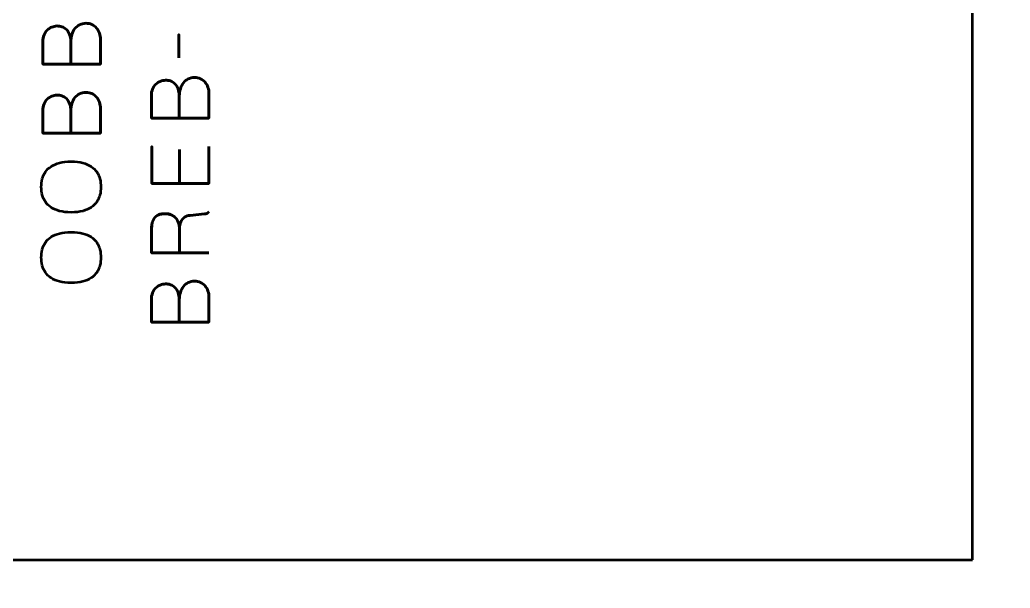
# Model space of a CAD drawing. Header units: centimetres. Extents: x -21 to 0, y -29.7 to 0.
# Drawn here: x -15.75 to -10.5, y -6.25 to -3.24 of the extents above; entities that cross this region are included whole.
import ezdxf

# ---------------------------------------------------------------- set-up
doc = ezdxf.new("R2010")
doc.units = ezdxf.units.CM
doc.header["$MEASUREMENT"] = 0
doc.layers.add('Layer 1', color=7, linetype='Continuous')

msp = doc.modelspace()

# ---------------------------------------------------------------- linework, layer by layer
at = {"layer": 'Layer 1', "color": 1, "lineweight": 53}
msp.add_open_spline([(-21.00003, -29.19995), (-21.00003, -29.19995), (-21.00003, -5.29992), (-21.00003, -5.29992), (-21.00003, -5.29992), (-21.00003, -5.21709), (-20.93286, -5.14992), (-20.85003, -5.14992), (-20.85003, -5.14992), (-20.7672, -5.14992), (-20.70003, -5.08275), (-20.70003, -4.99992), (-20.70003, -4.99992), (-20.70003, -4.91709), (-20.7672, -4.84992), (-20.85003, -4.84992), (-20.85003, -4.84992), (-20.93286, -4.84992), (-21.00003, -4.78275), (-21.00003, -4.69992), (-21.00003, -4.69992), (-21.00003, -4.61709), (-20.93286, -4.54992), (-20.85003, -4.54992), (-20.85003, -4.54992), (-20.7672, -4.54992), (-20.70003, -4.48275), (-20.70003, -4.39992), (-20.70003, -4.39992), (-20.70003, -4.31709), (-20.7672, -4.24992), (-20.85003, -4.24992), (-20.85003, -4.24992), (-20.93286, -4.24992), (-21.00003, -4.18275), (-21.00003, -4.09992), (-21.00003, -4.09992), (-21.00003, -4.01709), (-20.93286, -3.94992), (-20.85003, -3.94992), (-20.85003, -3.94992), (-20.7672, -3.94992), (-20.70003, -3.88275), (-20.70003, -3.79992), (-20.70003, -3.79992), (-20.70003, -3.71709), (-20.7672, -3.64992), (-20.85003, -3.64992), (-20.85003, -3.64992), (-20.93286, -3.64992), (-21.00003, -3.58275), (-21.00003, -3.49992), (-21.00003, -3.49992), (-21.00003, -3.41709), (-20.93286, -3.34992), (-20.85003, -3.34992), (-20.85003, -3.34992), (-20.7672, -3.34992), (-20.70003, -3.28275), (-20.70003, -3.19992), (-20.70003, -3.19992), (-20.70003, -3.11709), (-20.7672, -3.04992), (-20.85003, -3.04992), (-20.85003, -3.04992), (-20.93286, -3.04992), (-21.00003, -2.98275), (-21.00003, -2.89992), (-21.00003, -2.89992), (-21.00003, -2.81709), (-20.93286, -2.74992), (-20.85003, -2.74992), (-20.85003, -2.74992), (-20.7672, -2.74992), (-20.70003, -2.68275), (-20.70003, -2.59992), (-20.70003, -2.59992), (-20.70003, -2.51709), (-20.7672, -2.44992), (-20.85003, -2.44992), (-20.85003, -2.44992), (-20.93286, -2.44992), (-21.00003, -2.38275), (-21.00003, -2.29992), (-21.00003, -2.29992), (-21.00003, -2.21709), (-20.93286, -2.14992), (-20.85003, -2.14992), (-20.85003, -2.14992), (-20.7672, -2.14992), (-20.70003, -2.08275), (-20.70003, -1.99992), (-20.70003, -1.99992), (-20.70003, -1.91709), (-20.7672, -1.84992), (-20.85003, -1.84992), (-20.85003, -1.84992), (-20.93286, -1.84992), (-21.00003, -1.78275), (-21.00003, -1.69992), (-21.00003, -1.69992), (-21.00003, -1.61709), (-20.93286, -1.54992), (-20.85003, -1.54992), (-20.85003, -1.54992), (-20.7672, -1.54992), (-20.70003, -1.48275), (-20.70003, -1.39992), (-20.70003, -1.39992), (-20.70003, -1.31709), (-20.7672, -1.24992), (-20.85003, -1.24992), (-20.85003, -1.24992), (-20.93286, -1.24992), (-21.00003, -1.18275), (-21.00003, -1.09992), (-21.00003, -1.09992), (-21.00003, -1.09992), (-21.00003, -0.49992), (-21.00003, -0.49992), (-21.00003, -0.49992), (-21.00003, -0.22295), (-20.77694, 0.00004), (-20.49994, 0.00004), (-20.49994, 0.00004), (-20.49994, 0.00004), (-0.50008, 0.00004), (-0.50008, 0.00004), (-0.50008, 0.00004), (-0.22294, 0.00004), (0.00002, -0.22295), (0.00002, -0.49992), (0.00002, -0.49992), (0.00002, -0.49992), (0.00002, -29.19995), (0.00002, -29.19995), (0.00002, -29.19995), (0.00002, -29.47695), (-0.22294, -29.70004), (-0.50008, -29.70004), (-0.50008, -29.70004), (-0.50008, -29.70004), (-20.49994, -29.70004), (-20.49994, -29.70004), (-20.49994, -29.70004), (-20.77694, -29.70004), (-21.00003, -29.47695), (-21.00003, -29.19995)], degree=3, knots=[0, 0, 0, 0, 0.027027, 0.027027, 0.027027, 0.027027, 0.0540541, 0.0540541, 0.0540541, 0.0540541, 0.0810811, 0.0810811, 0.0810811, 0.0810811, 0.1081081, 0.1081081, 0.1081081, 0.1081081, 0.1351351, 0.1351351, 0.1351351, 0.1351351, 0.1621622, 0.1621622, 0.1621622, 0.1621622, 0.1891892, 0.1891892, 0.1891892, 0.1891892, 0.2162162, 0.2162162, 0.2162162, 0.2162162, 0.2432432, 0.2432432, 0.2432432, 0.2432432, 0.2702703, 0.2702703, 0.2702703, 0.2702703, 0.2972973, 0.2972973, 0.2972973, 0.2972973, 0.3243243, 0.3243243, 0.3243243, 0.3243243, 0.3513514, 0.3513514, 0.3513514, 0.3513514, 0.3783784, 0.3783784, 0.3783784, 0.3783784, 0.4054054, 0.4054054, 0.4054054, 0.4054054, 0.4324324, 0.4324324, 0.4324324, 0.4324324, 0.4594595, 0.4594595, 0.4594595, 0.4594595, 0.4864865, 0.4864865, 0.4864865, 0.4864865, 0.5135135, 0.5135135, 0.5135135, 0.5135135, 0.5405405, 0.5405405, 0.5405405, 0.5405405, 0.5675676, 0.5675676, 0.5675676, 0.5675676, 0.5945946, 0.5945946, 0.5945946, 0.5945946, 0.6216216, 0.6216216, 0.6216216, 0.6216216, 0.6486486, 0.6486486, 0.6486486, 0.6486486, 0.6756757, 0.6756757, 0.6756757, 0.6756757, 0.7027027, 0.7027027, 0.7027027, 0.7027027, 0.7297297, 0.7297297, 0.7297297, 0.7297297, 0.7567568, 0.7567568, 0.7567568, 0.7567568, 0.7837838, 0.7837838, 0.7837838, 0.7837838, 0.8108108, 0.8108108, 0.8108108, 0.8108108, 0.8378378, 0.8378378, 0.8378378, 0.8378378, 0.8648649, 0.8648649, 0.8648649, 0.8648649, 0.8918919, 0.8918919, 0.8918919, 0.8918919, 0.9189189, 0.9189189, 0.9189189, 0.9189189, 0.9459459, 0.9459459, 0.9459459, 0.9459459, 0.972973, 0.972973, 0.972973, 0.972973, 1, 1, 1, 1], dxfattribs=at)
at = {"layer": 'Layer 1', "color": 3, "lineweight": 53}
msp.add_open_spline([(-10.70014, -6.10002), (-10.70014, -6.10002), (-20.00004, -6.10002), (-20.00004, -6.10002), (-20.00004, -6.10002), (-20.27704, -6.10002), (-20.50014, -5.87693), (-20.50014, -5.59993), (-20.50014, -5.59993), (-20.50014, -5.59993), (-20.50014, -1.30007), (-20.50014, -1.30007), (-20.50014, -1.30007), (-20.50014, -1.02293), (-20.27704, -0.79997), (-20.00004, -0.79997), (-20.00004, -0.79997), (-20.00004, -0.79997), (-10.70014, -0.79997), (-10.70014, -0.79997), (-10.70014, -0.79997), (-10.69979, -2.56664), (-10.69979, -4.33334), (-10.70014, -6.10002)], degree=3, knots=[0, 0, 0, 0, 0.1666667, 0.1666667, 0.1666667, 0.1666667, 0.3333333, 0.3333333, 0.3333333, 0.3333333, 0.5, 0.5, 0.5, 0.5, 0.6666667, 0.6666667, 0.6666667, 0.6666667, 0.8333333, 0.8333333, 0.8333333, 0.8333333, 1, 1, 1, 1], dxfattribs=at)
at = {"layer": 'Layer 1', "color": 5, "lineweight": 53}
for points, knots in [([(-15.47985, -3.47225), (-15.47985, -3.47225), (-15.47985, -3.35499), (-15.47985, -3.35499), (-15.47985, -3.35499), (-15.47992, -3.33975), (-15.48203, -3.32677), (-15.4862, -3.31583), (-15.4862, -3.31583), (-15.49029, -3.30496), (-15.49586, -3.29615), (-15.50285, -3.2893), (-15.50285, -3.2893), (-15.50983, -3.28246), (-15.51773, -3.27752), (-15.52648, -3.27441), (-15.52648, -3.27441), (-15.53516, -3.27138), (-15.54419, -3.26997), (-15.5535, -3.27032), (-15.5535, -3.27032), (-15.56282, -3.27075), (-15.57185, -3.27272), (-15.58067, -3.27625), (-15.58067, -3.27625), (-15.58949, -3.27971), (-15.59746, -3.28493), (-15.60459, -3.29177), (-15.60459, -3.29177), (-15.61171, -3.29861), (-15.61736, -3.30715), (-15.62152, -3.31752), (-15.62152, -3.31752), (-15.62575, -3.3279), (-15.62794, -3.3401), (-15.62801, -3.35414), (-15.62801, -3.35414), (-15.62801, -3.35414), (-15.62801, -3.47225), (-15.62801, -3.47225), (-15.62801, -3.47225), (-15.62801, -3.47225), (-15.32279, -3.47225), (-15.32279, -3.47225), (-15.32279, -3.47225), (-15.32279, -3.47225), (-15.32279, -3.34229), (-15.32279, -3.34229), (-15.32279, -3.34229), (-15.32279, -3.33015), (-15.32455, -3.31886), (-15.32801, -3.30842), (-15.32801, -3.30842), (-15.33154, -3.29798), (-15.33655, -3.28888), (-15.34318, -3.28098), (-15.34318, -3.28098), (-15.34988, -3.27314), (-15.35793, -3.26701), (-15.36745, -3.26263), (-15.36745, -3.26263), (-15.37698, -3.25826), (-15.38777, -3.256), (-15.39984, -3.25593), (-15.39984, -3.25593), (-15.41197, -3.25621), (-15.42291, -3.25875), (-15.43271, -3.26362), (-15.43271, -3.26362), (-15.44252, -3.26849), (-15.45092, -3.27526), (-15.4579, -3.28401), (-15.4579, -3.28401), (-15.46496, -3.29276), (-15.47039, -3.3032), (-15.47413, -3.3152), (-15.47413, -3.3152), (-15.47787, -3.32719), (-15.47977, -3.34045), (-15.47985, -3.35499), (-15.47985, -3.35499), (-15.47977, -3.34045), (-15.47787, -3.32719), (-15.47413, -3.3152), (-15.47413, -3.3152), (-15.47039, -3.3032), (-15.46496, -3.29276), (-15.4579, -3.28401), (-15.4579, -3.28401), (-15.45092, -3.27526), (-15.44252, -3.26849), (-15.43271, -3.26362), (-15.43271, -3.26362), (-15.42291, -3.25875), (-15.41197, -3.25621), (-15.39984, -3.25593), (-15.39984, -3.25593), (-15.38777, -3.256), (-15.37698, -3.25826), (-15.36745, -3.26263), (-15.36745, -3.26263), (-15.35793, -3.26701), (-15.34988, -3.27314), (-15.34318, -3.28098), (-15.34318, -3.28098), (-15.33655, -3.28888), (-15.33154, -3.29798), (-15.32801, -3.30842), (-15.32801, -3.30842), (-15.32455, -3.31886), (-15.32279, -3.33015), (-15.32279, -3.34229), (-15.32279, -3.34229), (-15.32279, -3.34229), (-15.32279, -3.47225), (-15.32279, -3.47225), (-15.32279, -3.47225), (-15.32279, -3.47225), (-15.62801, -3.47225), (-15.62801, -3.47225), (-15.62801, -3.47225), (-15.62801, -3.47225), (-15.62801, -3.35414), (-15.62801, -3.35414), (-15.62801, -3.35414), (-15.62794, -3.3401), (-15.62575, -3.3279), (-15.62152, -3.31752), (-15.62152, -3.31752), (-15.61736, -3.30715), (-15.61171, -3.29861), (-15.60459, -3.29177), (-15.60459, -3.29177), (-15.59746, -3.28493), (-15.58949, -3.27971), (-15.58067, -3.27625), (-15.58067, -3.27625), (-15.57185, -3.27272), (-15.56282, -3.27075), (-15.5535, -3.27032), (-15.5535, -3.27032), (-15.54419, -3.26997), (-15.53516, -3.27138), (-15.52648, -3.27441), (-15.52648, -3.27441), (-15.51773, -3.27752), (-15.50983, -3.28246), (-15.50285, -3.2893), (-15.50285, -3.2893), (-15.49586, -3.29615), (-15.49029, -3.30496), (-15.4862, -3.31583), (-15.4862, -3.31583), (-15.48203, -3.32677), (-15.47992, -3.33975), (-15.47985, -3.35499), (-15.47985, -3.35499), (-15.47985, -3.35499), (-15.47985, -3.47225), (-15.47985, -3.47225)], [0, 0, 0, 0, 0.025, 0.025, 0.025, 0.025, 0.05, 0.05, 0.05, 0.05, 0.075, 0.075, 0.075, 0.075, 0.1, 0.1, 0.1, 0.1, 0.125, 0.125, 0.125, 0.125, 0.15, 0.15, 0.15, 0.15, 0.175, 0.175, 0.175, 0.175, 0.2, 0.2, 0.2, 0.2, 0.225, 0.225, 0.225, 0.225, 0.25, 0.25, 0.25, 0.25, 0.275, 0.275, 0.275, 0.275, 0.3, 0.3, 0.3, 0.3, 0.325, 0.325, 0.325, 0.325, 0.35, 0.35, 0.35, 0.35, 0.375, 0.375, 0.375, 0.375, 0.4, 0.4, 0.4, 0.4, 0.425, 0.425, 0.425, 0.425, 0.45, 0.45, 0.45, 0.45, 0.475, 0.475, 0.475, 0.475, 0.5, 0.5, 0.5, 0.5, 0.525, 0.525, 0.525, 0.525, 0.55, 0.55, 0.55, 0.55, 0.575, 0.575, 0.575, 0.575, 0.6, 0.6, 0.6, 0.6, 0.625, 0.625, 0.625, 0.625, 0.65, 0.65, 0.65, 0.65, 0.675, 0.675, 0.675, 0.675, 0.7, 0.7, 0.7, 0.7, 0.725, 0.725, 0.725, 0.725, 0.75, 0.75, 0.75, 0.75, 0.775, 0.775, 0.775, 0.775, 0.8, 0.8, 0.8, 0.8, 0.825, 0.825, 0.825, 0.825, 0.85, 0.85, 0.85, 0.85, 0.875, 0.875, 0.875, 0.875, 0.9, 0.9, 0.9, 0.9, 0.925, 0.925, 0.925, 0.925, 0.95, 0.95, 0.95, 0.95, 0.975, 0.975, 0.975, 0.975, 1, 1, 1, 1]), ([(-14.90708, -3.43923), (-14.90708, -3.43923), (-14.90708, -3.31604), (-14.90708, -3.31604), (-14.90708, -3.31604), (-14.90708, -3.31604), (-14.90708, -3.43923), (-14.90708, -3.43923)], [0, 0, 0, 0, 0.5, 0.5, 0.5, 0.5, 1, 1, 1, 1]), ([(-14.90454, -3.75969), (-14.90454, -3.75969), (-14.90454, -3.64243), (-14.90454, -3.64243), (-14.90454, -3.64243), (-14.90461, -3.62719), (-14.90672, -3.61421), (-14.91089, -3.60327), (-14.91089, -3.60327), (-14.91498, -3.5924), (-14.92055, -3.58359), (-14.92754, -3.57674), (-14.92754, -3.57674), (-14.93452, -3.5699), (-14.94242, -3.56496), (-14.95117, -3.56185), (-14.95117, -3.56185), (-14.95985, -3.55882), (-14.96888, -3.55741), (-14.97819, -3.55776), (-14.97819, -3.55776), (-14.98751, -3.55819), (-14.99654, -3.56016), (-15.00536, -3.56369), (-15.00536, -3.56369), (-15.01418, -3.56715), (-15.02215, -3.57237), (-15.02928, -3.57921), (-15.02928, -3.57921), (-15.0364, -3.58605), (-15.04205, -3.59459), (-15.04621, -3.60496), (-15.04621, -3.60496), (-15.05044, -3.61534), (-15.05263, -3.62754), (-15.0527, -3.64158), (-15.0527, -3.64158), (-15.0527, -3.64158), (-15.0527, -3.75969), (-15.0527, -3.75969), (-15.0527, -3.75969), (-15.0527, -3.75969), (-14.74748, -3.75969), (-14.74748, -3.75969), (-14.74748, -3.75969), (-14.74748, -3.75969), (-14.74748, -3.62973), (-14.74748, -3.62973), (-14.74748, -3.62973), (-14.74748, -3.61759), (-14.74924, -3.6063), (-14.7527, -3.59586), (-14.7527, -3.59586), (-14.75623, -3.58542), (-14.76124, -3.57632), (-14.76787, -3.56842), (-14.76787, -3.56842), (-14.77457, -3.56058), (-14.78262, -3.55445), (-14.79214, -3.55007), (-14.79214, -3.55007), (-14.80167, -3.5457), (-14.81246, -3.54344), (-14.82453, -3.54337), (-14.82453, -3.54337), (-14.83666, -3.54365), (-14.8476, -3.54619), (-14.8574, -3.55106), (-14.8574, -3.55106), (-14.86721, -3.55593), (-14.87561, -3.5627), (-14.88259, -3.57145), (-14.88259, -3.57145), (-14.88965, -3.5802), (-14.89508, -3.59064), (-14.89882, -3.60264), (-14.89882, -3.60264), (-14.90256, -3.61463), (-14.90446, -3.62789), (-14.90454, -3.64243), (-14.90454, -3.64243), (-14.90446, -3.62789), (-14.90256, -3.61463), (-14.89882, -3.60264), (-14.89882, -3.60264), (-14.89508, -3.59064), (-14.88965, -3.5802), (-14.88259, -3.57145), (-14.88259, -3.57145), (-14.87561, -3.5627), (-14.86721, -3.55593), (-14.8574, -3.55106), (-14.8574, -3.55106), (-14.8476, -3.54619), (-14.83666, -3.54365), (-14.82453, -3.54337), (-14.82453, -3.54337), (-14.81246, -3.54344), (-14.80167, -3.5457), (-14.79214, -3.55007), (-14.79214, -3.55007), (-14.78262, -3.55445), (-14.77457, -3.56058), (-14.76787, -3.56842), (-14.76787, -3.56842), (-14.76124, -3.57632), (-14.75623, -3.58542), (-14.7527, -3.59586), (-14.7527, -3.59586), (-14.74924, -3.6063), (-14.74748, -3.61759), (-14.74748, -3.62973), (-14.74748, -3.62973), (-14.74748, -3.62973), (-14.74748, -3.75969), (-14.74748, -3.75969), (-14.74748, -3.75969), (-14.74748, -3.75969), (-15.0527, -3.75969), (-15.0527, -3.75969), (-15.0527, -3.75969), (-15.0527, -3.75969), (-15.0527, -3.64158), (-15.0527, -3.64158), (-15.0527, -3.64158), (-15.05263, -3.62754), (-15.05044, -3.61534), (-15.04621, -3.60496), (-15.04621, -3.60496), (-15.04205, -3.59459), (-15.0364, -3.58605), (-15.02928, -3.57921), (-15.02928, -3.57921), (-15.02215, -3.57237), (-15.01418, -3.56715), (-15.00536, -3.56369), (-15.00536, -3.56369), (-14.99654, -3.56016), (-14.98751, -3.55819), (-14.97819, -3.55776), (-14.97819, -3.55776), (-14.96888, -3.55741), (-14.95985, -3.55882), (-14.95117, -3.56185), (-14.95117, -3.56185), (-14.94242, -3.56496), (-14.93452, -3.5699), (-14.92754, -3.57674), (-14.92754, -3.57674), (-14.92055, -3.58359), (-14.91498, -3.5924), (-14.91089, -3.60327), (-14.91089, -3.60327), (-14.90672, -3.61421), (-14.90461, -3.62719), (-14.90454, -3.64243), (-14.90454, -3.64243), (-14.90454, -3.64243), (-14.90454, -3.75969), (-14.90454, -3.75969)], [0, 0, 0, 0, 0.025, 0.025, 0.025, 0.025, 0.05, 0.05, 0.05, 0.05, 0.075, 0.075, 0.075, 0.075, 0.1, 0.1, 0.1, 0.1, 0.125, 0.125, 0.125, 0.125, 0.15, 0.15, 0.15, 0.15, 0.175, 0.175, 0.175, 0.175, 0.2, 0.2, 0.2, 0.2, 0.225, 0.225, 0.225, 0.225, 0.25, 0.25, 0.25, 0.25, 0.275, 0.275, 0.275, 0.275, 0.3, 0.3, 0.3, 0.3, 0.325, 0.325, 0.325, 0.325, 0.35, 0.35, 0.35, 0.35, 0.375, 0.375, 0.375, 0.375, 0.4, 0.4, 0.4, 0.4, 0.425, 0.425, 0.425, 0.425, 0.45, 0.45, 0.45, 0.45, 0.475, 0.475, 0.475, 0.475, 0.5, 0.5, 0.5, 0.5, 0.525, 0.525, 0.525, 0.525, 0.55, 0.55, 0.55, 0.55, 0.575, 0.575, 0.575, 0.575, 0.6, 0.6, 0.6, 0.6, 0.625, 0.625, 0.625, 0.625, 0.65, 0.65, 0.65, 0.65, 0.675, 0.675, 0.675, 0.675, 0.7, 0.7, 0.7, 0.7, 0.725, 0.725, 0.725, 0.725, 0.75, 0.75, 0.75, 0.75, 0.775, 0.775, 0.775, 0.775, 0.8, 0.8, 0.8, 0.8, 0.825, 0.825, 0.825, 0.825, 0.85, 0.85, 0.85, 0.85, 0.875, 0.875, 0.875, 0.875, 0.9, 0.9, 0.9, 0.9, 0.925, 0.925, 0.925, 0.925, 0.95, 0.95, 0.95, 0.95, 0.975, 0.975, 0.975, 0.975, 1, 1, 1, 1]), ([(-15.47985, -3.83843), (-15.47985, -3.83843), (-15.47985, -3.72117), (-15.47985, -3.72117), (-15.47985, -3.72117), (-15.47992, -3.70593), (-15.48203, -3.69295), (-15.4862, -3.68201), (-15.4862, -3.68201), (-15.49029, -3.67114), (-15.49586, -3.66233), (-15.50285, -3.65548), (-15.50285, -3.65548), (-15.50983, -3.64864), (-15.51773, -3.6437), (-15.52648, -3.64059), (-15.52648, -3.64059), (-15.53516, -3.63756), (-15.54419, -3.63615), (-15.5535, -3.6365), (-15.5535, -3.6365), (-15.56282, -3.63693), (-15.57185, -3.6389), (-15.58067, -3.64243), (-15.58067, -3.64243), (-15.58949, -3.64589), (-15.59746, -3.65111), (-15.60459, -3.65795), (-15.60459, -3.65795), (-15.61171, -3.66479), (-15.61736, -3.67333), (-15.62152, -3.6837), (-15.62152, -3.6837), (-15.62575, -3.69408), (-15.62794, -3.70628), (-15.62801, -3.72032), (-15.62801, -3.72032), (-15.62801, -3.72032), (-15.62801, -3.83843), (-15.62801, -3.83843), (-15.62801, -3.83843), (-15.62801, -3.83843), (-15.32279, -3.83843), (-15.32279, -3.83843), (-15.32279, -3.83843), (-15.32279, -3.83843), (-15.32279, -3.70847), (-15.32279, -3.70847), (-15.32279, -3.70847), (-15.32279, -3.69633), (-15.32455, -3.68504), (-15.32801, -3.6746), (-15.32801, -3.6746), (-15.33154, -3.66416), (-15.33655, -3.65506), (-15.34318, -3.64716), (-15.34318, -3.64716), (-15.34988, -3.63932), (-15.35793, -3.63319), (-15.36745, -3.62881), (-15.36745, -3.62881), (-15.37698, -3.62444), (-15.38777, -3.62218), (-15.39984, -3.62211), (-15.39984, -3.62211), (-15.41197, -3.62239), (-15.42291, -3.62493), (-15.43271, -3.6298), (-15.43271, -3.6298), (-15.44252, -3.63467), (-15.45092, -3.64144), (-15.4579, -3.65019), (-15.4579, -3.65019), (-15.46496, -3.65894), (-15.47039, -3.66938), (-15.47413, -3.68138), (-15.47413, -3.68138), (-15.47787, -3.69337), (-15.47977, -3.70663), (-15.47985, -3.72117), (-15.47985, -3.72117), (-15.47977, -3.70663), (-15.47787, -3.69337), (-15.47413, -3.68138), (-15.47413, -3.68138), (-15.47039, -3.66938), (-15.46496, -3.65894), (-15.4579, -3.65019), (-15.4579, -3.65019), (-15.45092, -3.64144), (-15.44252, -3.63467), (-15.43271, -3.6298), (-15.43271, -3.6298), (-15.42291, -3.62493), (-15.41197, -3.62239), (-15.39984, -3.62211), (-15.39984, -3.62211), (-15.38777, -3.62218), (-15.37698, -3.62444), (-15.36745, -3.62881), (-15.36745, -3.62881), (-15.35793, -3.63319), (-15.34988, -3.63932), (-15.34318, -3.64716), (-15.34318, -3.64716), (-15.33655, -3.65506), (-15.33154, -3.66416), (-15.32801, -3.6746), (-15.32801, -3.6746), (-15.32455, -3.68504), (-15.32279, -3.69633), (-15.32279, -3.70847), (-15.32279, -3.70847), (-15.32279, -3.70847), (-15.32279, -3.83843), (-15.32279, -3.83843), (-15.32279, -3.83843), (-15.32279, -3.83843), (-15.62801, -3.83843), (-15.62801, -3.83843), (-15.62801, -3.83843), (-15.62801, -3.83843), (-15.62801, -3.72032), (-15.62801, -3.72032), (-15.62801, -3.72032), (-15.62794, -3.70628), (-15.62575, -3.69408), (-15.62152, -3.6837), (-15.62152, -3.6837), (-15.61736, -3.67333), (-15.61171, -3.66479), (-15.60459, -3.65795), (-15.60459, -3.65795), (-15.59746, -3.65111), (-15.58949, -3.64589), (-15.58067, -3.64243), (-15.58067, -3.64243), (-15.57185, -3.6389), (-15.56282, -3.63693), (-15.5535, -3.6365), (-15.5535, -3.6365), (-15.54419, -3.63615), (-15.53516, -3.63756), (-15.52648, -3.64059), (-15.52648, -3.64059), (-15.51773, -3.6437), (-15.50983, -3.64864), (-15.50285, -3.65548), (-15.50285, -3.65548), (-15.49586, -3.66233), (-15.49029, -3.67114), (-15.4862, -3.68201), (-15.4862, -3.68201), (-15.48203, -3.69295), (-15.47992, -3.70593), (-15.47985, -3.72117), (-15.47985, -3.72117), (-15.47985, -3.72117), (-15.47985, -3.83843), (-15.47985, -3.83843)], [0, 0, 0, 0, 0.025, 0.025, 0.025, 0.025, 0.05, 0.05, 0.05, 0.05, 0.075, 0.075, 0.075, 0.075, 0.1, 0.1, 0.1, 0.1, 0.125, 0.125, 0.125, 0.125, 0.15, 0.15, 0.15, 0.15, 0.175, 0.175, 0.175, 0.175, 0.2, 0.2, 0.2, 0.2, 0.225, 0.225, 0.225, 0.225, 0.25, 0.25, 0.25, 0.25, 0.275, 0.275, 0.275, 0.275, 0.3, 0.3, 0.3, 0.3, 0.325, 0.325, 0.325, 0.325, 0.35, 0.35, 0.35, 0.35, 0.375, 0.375, 0.375, 0.375, 0.4, 0.4, 0.4, 0.4, 0.425, 0.425, 0.425, 0.425, 0.45, 0.45, 0.45, 0.45, 0.475, 0.475, 0.475, 0.475, 0.5, 0.5, 0.5, 0.5, 0.525, 0.525, 0.525, 0.525, 0.55, 0.55, 0.55, 0.55, 0.575, 0.575, 0.575, 0.575, 0.6, 0.6, 0.6, 0.6, 0.625, 0.625, 0.625, 0.625, 0.65, 0.65, 0.65, 0.65, 0.675, 0.675, 0.675, 0.675, 0.7, 0.7, 0.7, 0.7, 0.725, 0.725, 0.725, 0.725, 0.75, 0.75, 0.75, 0.75, 0.775, 0.775, 0.775, 0.775, 0.8, 0.8, 0.8, 0.8, 0.825, 0.825, 0.825, 0.825, 0.85, 0.85, 0.85, 0.85, 0.875, 0.875, 0.875, 0.875, 0.9, 0.9, 0.9, 0.9, 0.925, 0.925, 0.925, 0.925, 0.95, 0.95, 0.95, 0.95, 0.975, 0.975, 0.975, 0.975, 1, 1, 1, 1]), ([(-14.74748, -3.9087), (-14.74748, -3.9087), (-14.74748, -4.10597), (-14.74748, -4.10597), (-14.74748, -4.10597), (-14.74748, -4.10597), (-15.05101, -4.10597), (-15.05101, -4.10597), (-15.05101, -4.10597), (-15.05101, -4.10597), (-15.05101, -3.9087), (-15.05101, -3.9087), (-15.05101, -3.9087), (-15.05101, -3.9087), (-15.05101, -4.10597), (-15.05101, -4.10597), (-15.05101, -4.10597), (-15.05101, -4.10597), (-14.74748, -4.10597), (-14.74748, -4.10597), (-14.74748, -4.10597), (-14.74748, -4.10597), (-14.74748, -3.9087), (-14.74748, -3.9087)], [0, 0, 0, 0, 0.1666667, 0.1666667, 0.1666667, 0.1666667, 0.3333333, 0.3333333, 0.3333333, 0.3333333, 0.5, 0.5, 0.5, 0.5, 0.6666667, 0.6666667, 0.6666667, 0.6666667, 0.8333333, 0.8333333, 0.8333333, 0.8333333, 1, 1, 1, 1]), ([(-14.90369, -3.92563), (-14.90369, -3.92563), (-14.90369, -4.10597), (-14.90369, -4.10597), (-14.90369, -4.10597), (-14.90369, -4.10597), (-14.90369, -3.92563), (-14.90369, -3.92563)], [0, 0, 0, 0, 0.5, 0.5, 0.5, 0.5, 1, 1, 1, 1]), ([(-15.32025, -4.12333), (-15.32018, -4.10844), (-15.32194, -4.09433), (-15.3254, -4.08086), (-15.3254, -4.08086), (-15.32893, -4.06745), (-15.33443, -4.05518), (-15.34205, -4.04396), (-15.34205, -4.04396), (-15.3496, -4.03274), (-15.35955, -4.023), (-15.37183, -4.01475), (-15.37183, -4.01475), (-15.3841, -4.00649), (-15.39899, -4.00014), (-15.41649, -3.99563), (-15.41649, -3.99563), (-15.43398, -3.99104), (-15.45438, -3.98878), (-15.47773, -3.98871), (-15.47773, -3.98871), (-15.50108, -3.98878), (-15.52147, -3.99104), (-15.53904, -3.99563), (-15.53904, -3.99563), (-15.55661, -4.00014), (-15.57157, -4.00649), (-15.58391, -4.01475), (-15.58391, -4.01475), (-15.59626, -4.023), (-15.60628, -4.03274), (-15.61397, -4.04396), (-15.61397, -4.04396), (-15.62166, -4.05518), (-15.62723, -4.06745), (-15.63083, -4.08086), (-15.63083, -4.08086), (-15.63436, -4.09433), (-15.63612, -4.10844), (-15.63605, -4.12333), (-15.63605, -4.12333), (-15.63612, -4.13822), (-15.63436, -4.15233), (-15.63083, -4.16581), (-15.63083, -4.16581), (-15.62723, -4.17921), (-15.62166, -4.19149), (-15.61397, -4.20271), (-15.61397, -4.20271), (-15.60628, -4.21392), (-15.59626, -4.22366), (-15.58391, -4.23192), (-15.58391, -4.23192), (-15.57157, -4.24017), (-15.55661, -4.24652), (-15.53904, -4.25104), (-15.53904, -4.25104), (-15.52147, -4.25562), (-15.50108, -4.25788), (-15.47773, -4.25795), (-15.47773, -4.25795), (-15.45438, -4.25788), (-15.43398, -4.25562), (-15.41649, -4.25104), (-15.41649, -4.25104), (-15.39899, -4.24652), (-15.3841, -4.24017), (-15.37183, -4.23192), (-15.37183, -4.23192), (-15.35955, -4.22366), (-15.3496, -4.21392), (-15.34205, -4.20271), (-15.34205, -4.20271), (-15.33443, -4.19149), (-15.32893, -4.17921), (-15.3254, -4.16581), (-15.3254, -4.16581), (-15.32194, -4.15233), (-15.32018, -4.13822), (-15.32025, -4.12333)], [0, 0, 0, 0, 0.05, 0.05, 0.05, 0.05, 0.1, 0.1, 0.1, 0.1, 0.15, 0.15, 0.15, 0.15, 0.2, 0.2, 0.2, 0.2, 0.25, 0.25, 0.25, 0.25, 0.3, 0.3, 0.3, 0.3, 0.35, 0.35, 0.35, 0.35, 0.4, 0.4, 0.4, 0.4, 0.45, 0.45, 0.45, 0.45, 0.5, 0.5, 0.5, 0.5, 0.55, 0.55, 0.55, 0.55, 0.6, 0.6, 0.6, 0.6, 0.65, 0.65, 0.65, 0.65, 0.7, 0.7, 0.7, 0.7, 0.75, 0.75, 0.75, 0.75, 0.8, 0.8, 0.8, 0.8, 0.85, 0.85, 0.85, 0.85, 0.9, 0.9, 0.9, 0.9, 0.95, 0.95, 0.95, 0.95, 1, 1, 1, 1]), ([(-15.32025, -4.12333), (-15.32018, -4.10844), (-15.32194, -4.09433), (-15.3254, -4.08086), (-15.3254, -4.08086), (-15.32893, -4.06745), (-15.33443, -4.05518), (-15.34205, -4.04396), (-15.34205, -4.04396), (-15.3496, -4.03274), (-15.35955, -4.023), (-15.37183, -4.01475), (-15.37183, -4.01475), (-15.3841, -4.00649), (-15.39899, -4.00014), (-15.41649, -3.99563), (-15.41649, -3.99563), (-15.43398, -3.99104), (-15.45438, -3.98878), (-15.47773, -3.98871), (-15.47773, -3.98871), (-15.50108, -3.98878), (-15.52147, -3.99104), (-15.53904, -3.99563), (-15.53904, -3.99563), (-15.55661, -4.00014), (-15.57157, -4.00649), (-15.58391, -4.01475), (-15.58391, -4.01475), (-15.59626, -4.023), (-15.60628, -4.03274), (-15.61397, -4.04396), (-15.61397, -4.04396), (-15.62166, -4.05518), (-15.62723, -4.06745), (-15.63083, -4.08086), (-15.63083, -4.08086), (-15.63436, -4.09433), (-15.63612, -4.10844), (-15.63605, -4.12333), (-15.63605, -4.12333), (-15.63612, -4.13822), (-15.63436, -4.15233), (-15.63083, -4.16581), (-15.63083, -4.16581), (-15.62723, -4.17921), (-15.62166, -4.19149), (-15.61397, -4.20271), (-15.61397, -4.20271), (-15.60628, -4.21392), (-15.59626, -4.22366), (-15.58391, -4.23192), (-15.58391, -4.23192), (-15.57157, -4.24017), (-15.55661, -4.24652), (-15.53904, -4.25104), (-15.53904, -4.25104), (-15.52147, -4.25562), (-15.50108, -4.25788), (-15.47773, -4.25795), (-15.47773, -4.25795), (-15.45438, -4.25788), (-15.43398, -4.25562), (-15.41649, -4.25104), (-15.41649, -4.25104), (-15.39899, -4.24652), (-15.3841, -4.24017), (-15.37183, -4.23192), (-15.37183, -4.23192), (-15.35955, -4.22366), (-15.3496, -4.21392), (-15.34205, -4.20271), (-15.34205, -4.20271), (-15.33443, -4.19149), (-15.32893, -4.17921), (-15.3254, -4.16581), (-15.3254, -4.16581), (-15.32194, -4.15233), (-15.32018, -4.13822), (-15.32025, -4.12333)], [0, 0, 0, 0, 0.05, 0.05, 0.05, 0.05, 0.1, 0.1, 0.1, 0.1, 0.15, 0.15, 0.15, 0.15, 0.2, 0.2, 0.2, 0.2, 0.25, 0.25, 0.25, 0.25, 0.3, 0.3, 0.3, 0.3, 0.35, 0.35, 0.35, 0.35, 0.4, 0.4, 0.4, 0.4, 0.45, 0.45, 0.45, 0.45, 0.5, 0.5, 0.5, 0.5, 0.55, 0.55, 0.55, 0.55, 0.6, 0.6, 0.6, 0.6, 0.65, 0.65, 0.65, 0.65, 0.7, 0.7, 0.7, 0.7, 0.75, 0.75, 0.75, 0.75, 0.8, 0.8, 0.8, 0.8, 0.85, 0.85, 0.85, 0.85, 0.9, 0.9, 0.9, 0.9, 0.95, 0.95, 0.95, 0.95, 1, 1, 1, 1]), ([(-14.74748, -4.473), (-14.74748, -4.473), (-15.0527, -4.473), (-15.0527, -4.473), (-15.0527, -4.473), (-15.0527, -4.473), (-15.0527, -4.36166), (-15.0527, -4.36166), (-15.0527, -4.36166), (-15.0527, -4.34614), (-15.05164, -4.33288), (-15.0496, -4.32194), (-15.0496, -4.32194), (-15.04755, -4.31094), (-15.04459, -4.30183), (-15.04071, -4.29464), (-15.04071, -4.29464), (-15.03683, -4.28744), (-15.0321, -4.2818), (-15.02653, -4.27763), (-15.02653, -4.27763), (-15.02102, -4.2734), (-15.01474, -4.27044), (-15.00776, -4.26853), (-15.00776, -4.26853), (-15.00077, -4.26663), (-14.99322, -4.2655), (-14.98497, -4.26515), (-14.98497, -4.26515), (-14.9746, -4.26465), (-14.96458, -4.26578), (-14.95491, -4.26846), (-14.95491, -4.26846), (-14.94518, -4.27121), (-14.9365, -4.27594), (-14.92874, -4.28264), (-14.92874, -4.28264), (-14.92097, -4.28942), (-14.91484, -4.29852), (-14.91025, -4.31009), (-14.91025, -4.31009), (-14.90573, -4.32166), (-14.90334, -4.33598), (-14.90327, -4.3532), (-14.90327, -4.3532), (-14.90327, -4.3532), (-14.90327, -4.473), (-14.90327, -4.473), (-14.90327, -4.473), (-14.90327, -4.473), (-14.90327, -4.3532), (-14.90327, -4.3532), (-14.90327, -4.3532), (-14.90334, -4.33634), (-14.90573, -4.32215), (-14.91025, -4.31065), (-14.91025, -4.31065), (-14.91484, -4.29915), (-14.92097, -4.28998), (-14.92874, -4.28314), (-14.92874, -4.28314), (-14.9365, -4.27629), (-14.94518, -4.2715), (-14.95491, -4.26867), (-14.95491, -4.26867), (-14.96458, -4.26585), (-14.9746, -4.26465), (-14.98497, -4.26515), (-14.98497, -4.26515), (-14.99527, -4.26557), (-15.00458, -4.26733), (-15.01291, -4.27044), (-15.01291, -4.27044), (-15.02116, -4.27347), (-15.02829, -4.27855), (-15.03422, -4.28561), (-15.03422, -4.28561), (-15.04014, -4.29266), (-15.04473, -4.3024), (-15.0479, -4.31475), (-15.0479, -4.31475), (-15.05108, -4.32709), (-15.0527, -4.34276), (-15.0527, -4.36166), (-15.0527, -4.36166), (-15.0527, -4.36166), (-15.0527, -4.473), (-15.0527, -4.473), (-15.0527, -4.473), (-15.0527, -4.473), (-14.74748, -4.473), (-14.74748, -4.473)], [0, 0, 0, 0, 0.0434783, 0.0434783, 0.0434783, 0.0434783, 0.0869565, 0.0869565, 0.0869565, 0.0869565, 0.1304348, 0.1304348, 0.1304348, 0.1304348, 0.173913, 0.173913, 0.173913, 0.173913, 0.2173913, 0.2173913, 0.2173913, 0.2173913, 0.2608696, 0.2608696, 0.2608696, 0.2608696, 0.3043478, 0.3043478, 0.3043478, 0.3043478, 0.3478261, 0.3478261, 0.3478261, 0.3478261, 0.3913043, 0.3913043, 0.3913043, 0.3913043, 0.4347826, 0.4347826, 0.4347826, 0.4347826, 0.4782609, 0.4782609, 0.4782609, 0.4782609, 0.5217391, 0.5217391, 0.5217391, 0.5217391, 0.5652174, 0.5652174, 0.5652174, 0.5652174, 0.6086957, 0.6086957, 0.6086957, 0.6086957, 0.6521739, 0.6521739, 0.6521739, 0.6521739, 0.6956522, 0.6956522, 0.6956522, 0.6956522, 0.7391304, 0.7391304, 0.7391304, 0.7391304, 0.7826087, 0.7826087, 0.7826087, 0.7826087, 0.826087, 0.826087, 0.826087, 0.826087, 0.8695652, 0.8695652, 0.8695652, 0.8695652, 0.9130435, 0.9130435, 0.9130435, 0.9130435, 0.9565217, 0.9565217, 0.9565217, 0.9565217, 1, 1, 1, 1]), ([(-14.74748, -4.25583), (-14.74953, -4.25865), (-14.752, -4.26077), (-14.75489, -4.26232), (-14.75489, -4.26232), (-14.75778, -4.26388), (-14.76067, -4.26493), (-14.7635, -4.26557), (-14.7635, -4.26557), (-14.76625, -4.26613), (-14.76858, -4.26642), (-14.77034, -4.26642), (-14.77034, -4.26642), (-14.77034, -4.26642), (-14.84739, -4.27404), (-14.84739, -4.27404), (-14.84739, -4.27404), (-14.85846, -4.27488), (-14.8682, -4.27813), (-14.87653, -4.2837), (-14.87653, -4.2837), (-14.88492, -4.28935), (-14.89141, -4.29739), (-14.89614, -4.30797), (-14.89614, -4.30797), (-14.9008, -4.31849), (-14.90319, -4.33161), (-14.90327, -4.34727), (-14.90327, -4.34727), (-14.90319, -4.33161), (-14.9008, -4.31849), (-14.89614, -4.30797), (-14.89614, -4.30797), (-14.89141, -4.29739), (-14.88492, -4.28935), (-14.87653, -4.2837), (-14.87653, -4.2837), (-14.8682, -4.27813), (-14.85846, -4.27488), (-14.84739, -4.27404), (-14.84739, -4.27404), (-14.84739, -4.27404), (-14.77034, -4.26642), (-14.77034, -4.26642), (-14.77034, -4.26642), (-14.76858, -4.26642), (-14.76625, -4.26613), (-14.7635, -4.26557), (-14.7635, -4.26557), (-14.76067, -4.26493), (-14.75778, -4.26388), (-14.75489, -4.26232), (-14.75489, -4.26232), (-14.752, -4.26077), (-14.74953, -4.25865), (-14.74748, -4.25583)], [0, 0, 0, 0, 0.0714286, 0.0714286, 0.0714286, 0.0714286, 0.1428571, 0.1428571, 0.1428571, 0.1428571, 0.2142857, 0.2142857, 0.2142857, 0.2142857, 0.2857143, 0.2857143, 0.2857143, 0.2857143, 0.3571429, 0.3571429, 0.3571429, 0.3571429, 0.4285714, 0.4285714, 0.4285714, 0.4285714, 0.5, 0.5, 0.5, 0.5, 0.5714286, 0.5714286, 0.5714286, 0.5714286, 0.6428571, 0.6428571, 0.6428571, 0.6428571, 0.7142857, 0.7142857, 0.7142857, 0.7142857, 0.7857143, 0.7857143, 0.7857143, 0.7857143, 0.8571429, 0.8571429, 0.8571429, 0.8571429, 0.9285714, 0.9285714, 0.9285714, 0.9285714, 1, 1, 1, 1]), ([(-15.32025, -4.49713), (-15.32018, -4.48224), (-15.32194, -4.46813), (-15.3254, -4.45466), (-15.3254, -4.45466), (-15.32893, -4.44125), (-15.33443, -4.42898), (-15.34205, -4.41776), (-15.34205, -4.41776), (-15.3496, -4.40654), (-15.35955, -4.3968), (-15.37183, -4.38855), (-15.37183, -4.38855), (-15.3841, -4.38029), (-15.39899, -4.37394), (-15.41649, -4.36943), (-15.41649, -4.36943), (-15.43398, -4.36484), (-15.45438, -4.36258), (-15.47773, -4.36251), (-15.47773, -4.36251), (-15.50108, -4.36258), (-15.52147, -4.36484), (-15.53904, -4.36943), (-15.53904, -4.36943), (-15.55661, -4.37394), (-15.57157, -4.38029), (-15.58391, -4.38855), (-15.58391, -4.38855), (-15.59626, -4.3968), (-15.60628, -4.40654), (-15.61397, -4.41776), (-15.61397, -4.41776), (-15.62166, -4.42898), (-15.62723, -4.44125), (-15.63083, -4.45466), (-15.63083, -4.45466), (-15.63436, -4.46813), (-15.63612, -4.48224), (-15.63605, -4.49713), (-15.63605, -4.49713), (-15.63612, -4.51202), (-15.63436, -4.52613), (-15.63083, -4.53961), (-15.63083, -4.53961), (-15.62723, -4.55301), (-15.62166, -4.56529), (-15.61397, -4.57651), (-15.61397, -4.57651), (-15.60628, -4.58772), (-15.59626, -4.59746), (-15.58391, -4.60572), (-15.58391, -4.60572), (-15.57157, -4.61397), (-15.55661, -4.62032), (-15.53904, -4.62484), (-15.53904, -4.62484), (-15.52147, -4.62942), (-15.50108, -4.63168), (-15.47773, -4.63175), (-15.47773, -4.63175), (-15.45438, -4.63168), (-15.43398, -4.62942), (-15.41649, -4.62484), (-15.41649, -4.62484), (-15.39899, -4.62032), (-15.3841, -4.61397), (-15.37183, -4.60572), (-15.37183, -4.60572), (-15.35955, -4.59746), (-15.3496, -4.58772), (-15.34205, -4.57651), (-15.34205, -4.57651), (-15.33443, -4.56529), (-15.32893, -4.55301), (-15.3254, -4.53961), (-15.3254, -4.53961), (-15.32194, -4.52613), (-15.32018, -4.51202), (-15.32025, -4.49713)], [0, 0, 0, 0, 0.05, 0.05, 0.05, 0.05, 0.1, 0.1, 0.1, 0.1, 0.15, 0.15, 0.15, 0.15, 0.2, 0.2, 0.2, 0.2, 0.25, 0.25, 0.25, 0.25, 0.3, 0.3, 0.3, 0.3, 0.35, 0.35, 0.35, 0.35, 0.4, 0.4, 0.4, 0.4, 0.45, 0.45, 0.45, 0.45, 0.5, 0.5, 0.5, 0.5, 0.55, 0.55, 0.55, 0.55, 0.6, 0.6, 0.6, 0.6, 0.65, 0.65, 0.65, 0.65, 0.7, 0.7, 0.7, 0.7, 0.75, 0.75, 0.75, 0.75, 0.8, 0.8, 0.8, 0.8, 0.85, 0.85, 0.85, 0.85, 0.9, 0.9, 0.9, 0.9, 0.95, 0.95, 0.95, 0.95, 1, 1, 1, 1]), ([(-15.32025, -4.49713), (-15.32018, -4.48224), (-15.32194, -4.46813), (-15.3254, -4.45466), (-15.3254, -4.45466), (-15.32893, -4.44125), (-15.33443, -4.42898), (-15.34205, -4.41776), (-15.34205, -4.41776), (-15.3496, -4.40654), (-15.35955, -4.3968), (-15.37183, -4.38855), (-15.37183, -4.38855), (-15.3841, -4.38029), (-15.39899, -4.37394), (-15.41649, -4.36943), (-15.41649, -4.36943), (-15.43398, -4.36484), (-15.45438, -4.36258), (-15.47773, -4.36251), (-15.47773, -4.36251), (-15.50108, -4.36258), (-15.52147, -4.36484), (-15.53904, -4.36943), (-15.53904, -4.36943), (-15.55661, -4.37394), (-15.57157, -4.38029), (-15.58391, -4.38855), (-15.58391, -4.38855), (-15.59626, -4.3968), (-15.60628, -4.40654), (-15.61397, -4.41776), (-15.61397, -4.41776), (-15.62166, -4.42898), (-15.62723, -4.44125), (-15.63083, -4.45466), (-15.63083, -4.45466), (-15.63436, -4.46813), (-15.63612, -4.48224), (-15.63605, -4.49713), (-15.63605, -4.49713), (-15.63612, -4.51202), (-15.63436, -4.52613), (-15.63083, -4.53961), (-15.63083, -4.53961), (-15.62723, -4.55301), (-15.62166, -4.56529), (-15.61397, -4.57651), (-15.61397, -4.57651), (-15.60628, -4.58772), (-15.59626, -4.59746), (-15.58391, -4.60572), (-15.58391, -4.60572), (-15.57157, -4.61397), (-15.55661, -4.62032), (-15.53904, -4.62484), (-15.53904, -4.62484), (-15.52147, -4.62942), (-15.50108, -4.63168), (-15.47773, -4.63175), (-15.47773, -4.63175), (-15.45438, -4.63168), (-15.43398, -4.62942), (-15.41649, -4.62484), (-15.41649, -4.62484), (-15.39899, -4.62032), (-15.3841, -4.61397), (-15.37183, -4.60572), (-15.37183, -4.60572), (-15.35955, -4.59746), (-15.3496, -4.58772), (-15.34205, -4.57651), (-15.34205, -4.57651), (-15.33443, -4.56529), (-15.32893, -4.55301), (-15.3254, -4.53961), (-15.3254, -4.53961), (-15.32194, -4.52613), (-15.32018, -4.51202), (-15.32025, -4.49713)], [0, 0, 0, 0, 0.05, 0.05, 0.05, 0.05, 0.1, 0.1, 0.1, 0.1, 0.15, 0.15, 0.15, 0.15, 0.2, 0.2, 0.2, 0.2, 0.25, 0.25, 0.25, 0.25, 0.3, 0.3, 0.3, 0.3, 0.35, 0.35, 0.35, 0.35, 0.4, 0.4, 0.4, 0.4, 0.45, 0.45, 0.45, 0.45, 0.5, 0.5, 0.5, 0.5, 0.55, 0.55, 0.55, 0.55, 0.6, 0.6, 0.6, 0.6, 0.65, 0.65, 0.65, 0.65, 0.7, 0.7, 0.7, 0.7, 0.75, 0.75, 0.75, 0.75, 0.8, 0.8, 0.8, 0.8, 0.85, 0.85, 0.85, 0.85, 0.9, 0.9, 0.9, 0.9, 0.95, 0.95, 0.95, 0.95, 1, 1, 1, 1]), ([(-14.90454, -4.83918), (-14.90454, -4.83918), (-14.90454, -4.72192), (-14.90454, -4.72192), (-14.90454, -4.72192), (-14.90461, -4.70668), (-14.90672, -4.6937), (-14.91089, -4.68276), (-14.91089, -4.68276), (-14.91498, -4.67189), (-14.92055, -4.66308), (-14.92754, -4.65623), (-14.92754, -4.65623), (-14.93452, -4.64939), (-14.94242, -4.64445), (-14.95117, -4.64134), (-14.95117, -4.64134), (-14.95985, -4.63831), (-14.96888, -4.6369), (-14.97819, -4.63725), (-14.97819, -4.63725), (-14.98751, -4.63768), (-14.99654, -4.63965), (-15.00536, -4.64318), (-15.00536, -4.64318), (-15.01418, -4.64664), (-15.02215, -4.65186), (-15.02928, -4.6587), (-15.02928, -4.6587), (-15.0364, -4.66554), (-15.04205, -4.67408), (-15.04621, -4.68445), (-15.04621, -4.68445), (-15.05044, -4.69483), (-15.05263, -4.70703), (-15.0527, -4.72107), (-15.0527, -4.72107), (-15.0527, -4.72107), (-15.0527, -4.83918), (-15.0527, -4.83918), (-15.0527, -4.83918), (-15.0527, -4.83918), (-14.74748, -4.83918), (-14.74748, -4.83918), (-14.74748, -4.83918), (-14.74748, -4.83918), (-14.74748, -4.70922), (-14.74748, -4.70922), (-14.74748, -4.70922), (-14.74748, -4.69708), (-14.74924, -4.68579), (-14.7527, -4.67535), (-14.7527, -4.67535), (-14.75623, -4.66491), (-14.76124, -4.65581), (-14.76787, -4.64791), (-14.76787, -4.64791), (-14.77457, -4.64007), (-14.78262, -4.63394), (-14.79214, -4.62956), (-14.79214, -4.62956), (-14.80167, -4.62519), (-14.81246, -4.62293), (-14.82453, -4.62286), (-14.82453, -4.62286), (-14.83666, -4.62314), (-14.8476, -4.62568), (-14.8574, -4.63055), (-14.8574, -4.63055), (-14.86721, -4.63542), (-14.87561, -4.64219), (-14.88259, -4.65094), (-14.88259, -4.65094), (-14.88965, -4.65969), (-14.89508, -4.67013), (-14.89882, -4.68213), (-14.89882, -4.68213), (-14.90256, -4.69412), (-14.90446, -4.70738), (-14.90454, -4.72192), (-14.90454, -4.72192), (-14.90446, -4.70738), (-14.90256, -4.69412), (-14.89882, -4.68213), (-14.89882, -4.68213), (-14.89508, -4.67013), (-14.88965, -4.65969), (-14.88259, -4.65094), (-14.88259, -4.65094), (-14.87561, -4.64219), (-14.86721, -4.63542), (-14.8574, -4.63055), (-14.8574, -4.63055), (-14.8476, -4.62568), (-14.83666, -4.62314), (-14.82453, -4.62286), (-14.82453, -4.62286), (-14.81246, -4.62293), (-14.80167, -4.62519), (-14.79214, -4.62956), (-14.79214, -4.62956), (-14.78262, -4.63394), (-14.77457, -4.64007), (-14.76787, -4.64791), (-14.76787, -4.64791), (-14.76124, -4.65581), (-14.75623, -4.66491), (-14.7527, -4.67535), (-14.7527, -4.67535), (-14.74924, -4.68579), (-14.74748, -4.69708), (-14.74748, -4.70922), (-14.74748, -4.70922), (-14.74748, -4.70922), (-14.74748, -4.83918), (-14.74748, -4.83918), (-14.74748, -4.83918), (-14.74748, -4.83918), (-15.0527, -4.83918), (-15.0527, -4.83918), (-15.0527, -4.83918), (-15.0527, -4.83918), (-15.0527, -4.72107), (-15.0527, -4.72107), (-15.0527, -4.72107), (-15.05263, -4.70703), (-15.05044, -4.69483), (-15.04621, -4.68445), (-15.04621, -4.68445), (-15.04205, -4.67408), (-15.0364, -4.66554), (-15.02928, -4.6587), (-15.02928, -4.6587), (-15.02215, -4.65186), (-15.01418, -4.64664), (-15.00536, -4.64318), (-15.00536, -4.64318), (-14.99654, -4.63965), (-14.98751, -4.63768), (-14.97819, -4.63725), (-14.97819, -4.63725), (-14.96888, -4.6369), (-14.95985, -4.63831), (-14.95117, -4.64134), (-14.95117, -4.64134), (-14.94242, -4.64445), (-14.93452, -4.64939), (-14.92754, -4.65623), (-14.92754, -4.65623), (-14.92055, -4.66308), (-14.91498, -4.67189), (-14.91089, -4.68276), (-14.91089, -4.68276), (-14.90672, -4.6937), (-14.90461, -4.70668), (-14.90454, -4.72192), (-14.90454, -4.72192), (-14.90454, -4.72192), (-14.90454, -4.83918), (-14.90454, -4.83918)], [0, 0, 0, 0, 0.025, 0.025, 0.025, 0.025, 0.05, 0.05, 0.05, 0.05, 0.075, 0.075, 0.075, 0.075, 0.1, 0.1, 0.1, 0.1, 0.125, 0.125, 0.125, 0.125, 0.15, 0.15, 0.15, 0.15, 0.175, 0.175, 0.175, 0.175, 0.2, 0.2, 0.2, 0.2, 0.225, 0.225, 0.225, 0.225, 0.25, 0.25, 0.25, 0.25, 0.275, 0.275, 0.275, 0.275, 0.3, 0.3, 0.3, 0.3, 0.325, 0.325, 0.325, 0.325, 0.35, 0.35, 0.35, 0.35, 0.375, 0.375, 0.375, 0.375, 0.4, 0.4, 0.4, 0.4, 0.425, 0.425, 0.425, 0.425, 0.45, 0.45, 0.45, 0.45, 0.475, 0.475, 0.475, 0.475, 0.5, 0.5, 0.5, 0.5, 0.525, 0.525, 0.525, 0.525, 0.55, 0.55, 0.55, 0.55, 0.575, 0.575, 0.575, 0.575, 0.6, 0.6, 0.6, 0.6, 0.625, 0.625, 0.625, 0.625, 0.65, 0.65, 0.65, 0.65, 0.675, 0.675, 0.675, 0.675, 0.7, 0.7, 0.7, 0.7, 0.725, 0.725, 0.725, 0.725, 0.75, 0.75, 0.75, 0.75, 0.775, 0.775, 0.775, 0.775, 0.8, 0.8, 0.8, 0.8, 0.825, 0.825, 0.825, 0.825, 0.85, 0.85, 0.85, 0.85, 0.875, 0.875, 0.875, 0.875, 0.9, 0.9, 0.9, 0.9, 0.925, 0.925, 0.925, 0.925, 0.95, 0.95, 0.95, 0.95, 0.975, 0.975, 0.975, 0.975, 1, 1, 1, 1])]:
    msp.add_open_spline(points, degree=3, knots=knots, dxfattribs=at)

doc.saveas('drawing.dxf')
